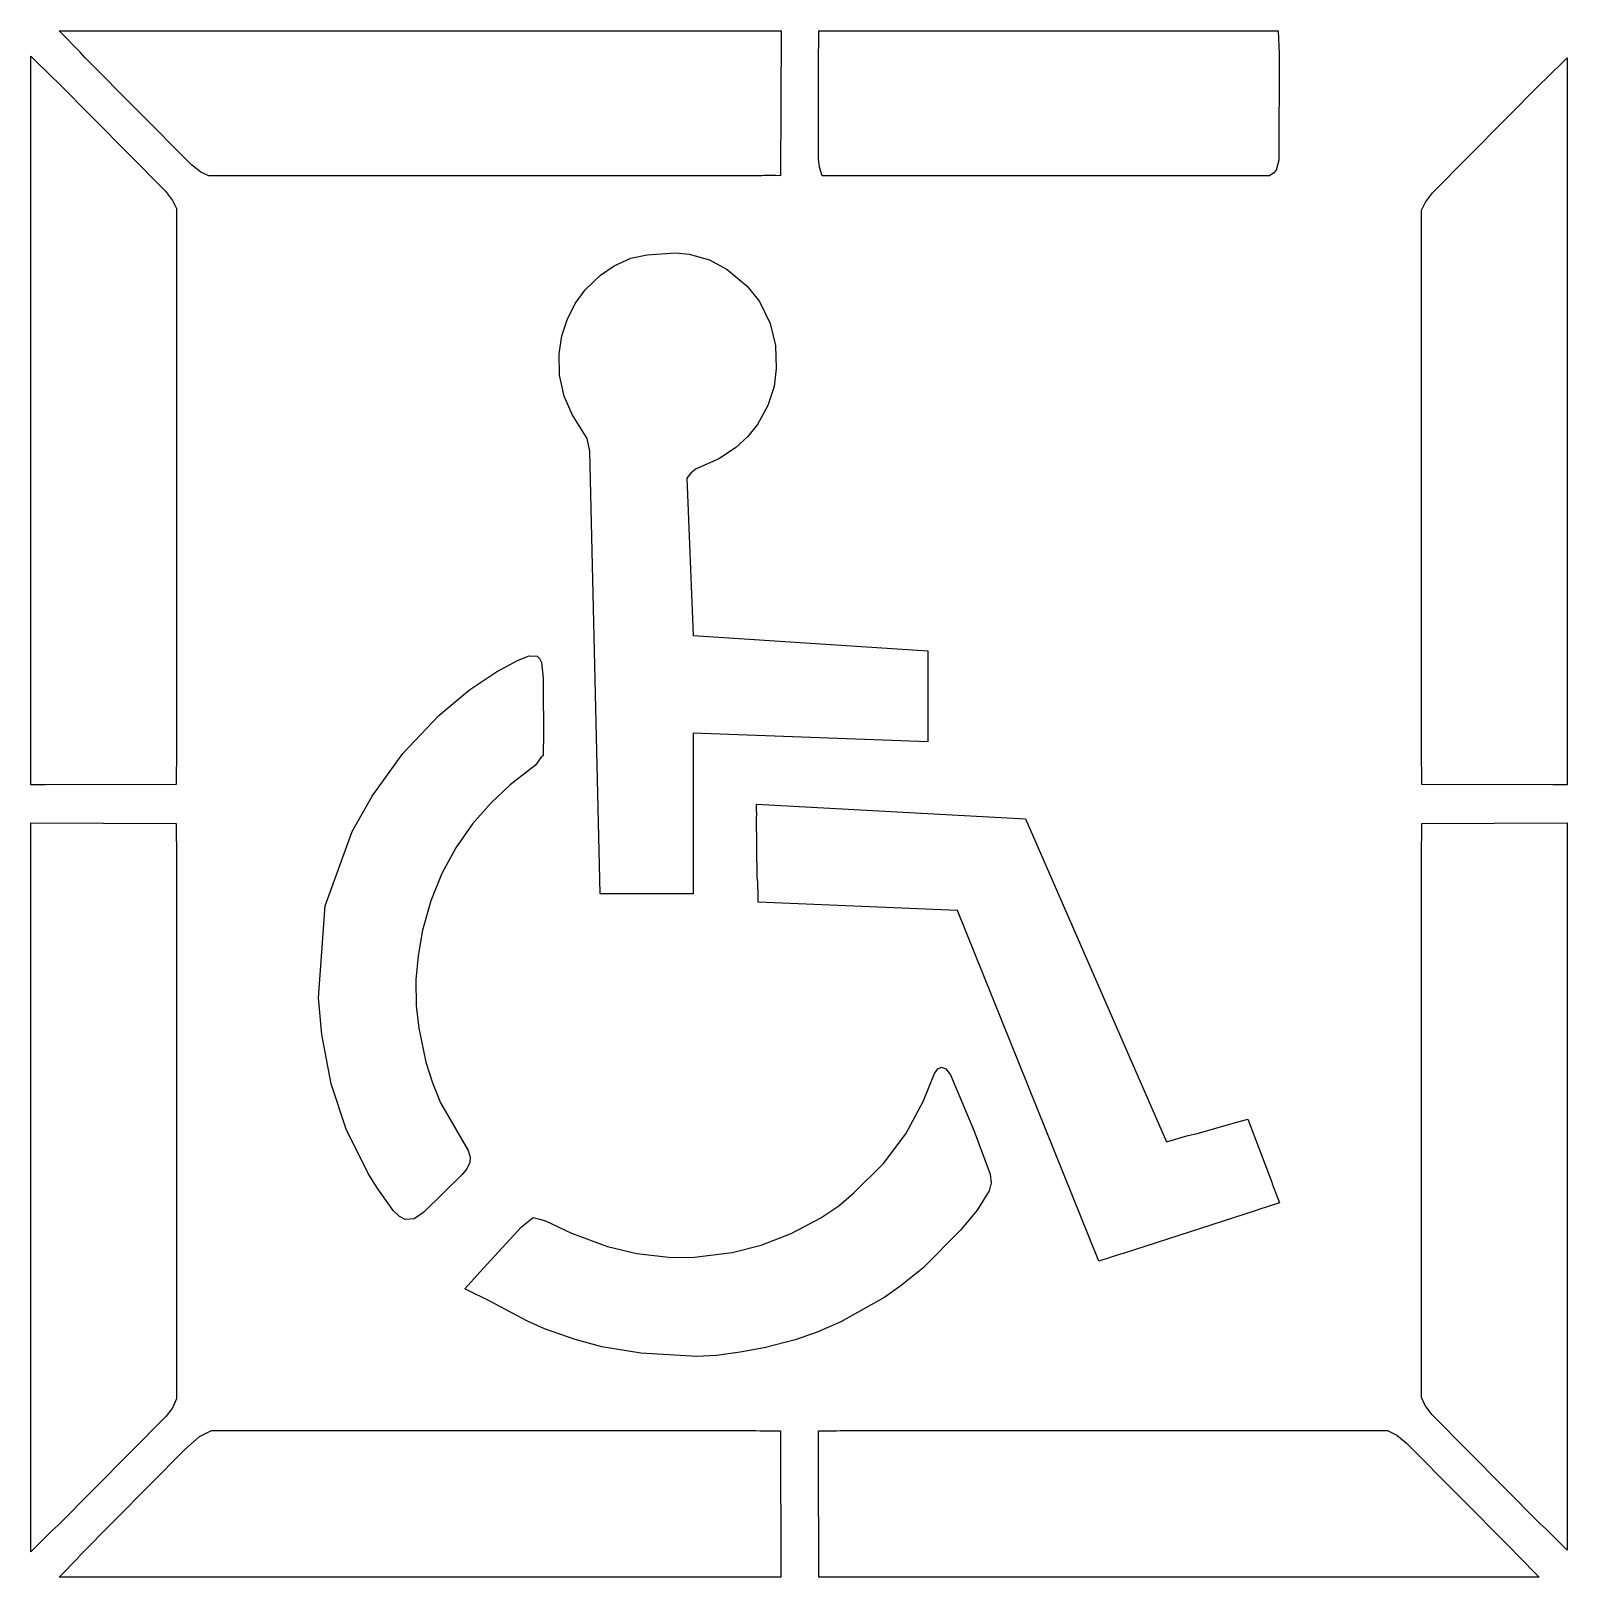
# Model space of a CAD drawing. Header units: inches. Extents: x 3 to 44.7, y 3 to 45.
import ezdxf

# ---------------------------------------------------------------- set-up
doc = ezdxf.new("R2010")
doc.units = ezdxf.units.IN
doc.header["$MEASUREMENT"] = 0
doc.layers.add('CUT', color=1, linetype='Continuous')

msp = doc.modelspace()

# ---------------------------------------------------------------- linework, layer by layer
at = {"layer": 'CUT'}
for points in [[(22.855, 41.053), (7.835, 41.053), (7.615, 41.158), (7.361, 41.355), (4.461, 44.272), (4.338, 44.41), (3.764, 44.991), (23.373, 44.991), (23.36, 41.06), (23.231, 41.061), (22.908, 41.062)], [(24.417, 41.292), (24.392, 41.519), (24.391, 44.498), (24.397, 44.535), (24.399, 44.991), (36.873, 44.991), (36.905, 44.378), (36.898, 41.483), (36.826, 41.205), (36.761, 41.137), (36.639, 41.053), (24.489, 41.053)], [(6.654, 40.641), (6.849, 40.385), (6.953, 40.165), (6.953, 25.059), (6.948, 24.972), (6.949, 24.528), (3.386, 24.514), (3.13, 24.515), (3, 24.512), (3, 43.483), (3, 44.306), (3.615, 43.695), (3.699, 43.623)], [(41.07, 40.597), (44.024, 43.579), (44.138, 43.679), (44.723, 44.264), (44.723, 24.513), (44.594, 24.516), (44.338, 24.514), (40.774, 24.528), (40.775, 24.658), (40.776, 24.97), (40.77, 25.059), (40.77, 40.122), (40.874, 40.342)], [(17.484, 35.071), (17.361, 35.641), (17.35, 36.219), (17.422, 36.706), (17.564, 37.141), (17.785, 37.59), (18.057, 37.959), (18.47, 38.359), (18.844, 38.614), (19.298, 38.818), (19.735, 38.914), (20.51, 38.961), (20.875, 38.929), (21.431, 38.774), (21.906, 38.516), (22.452, 38.062), (22.791, 37.641), (23.076, 37.042), (23.222, 36.447), (23.243, 35.825), (23.183, 35.33), (23.011, 34.816), (22.733, 34.302), (22.474, 33.975), (22.135, 33.666), (21.681, 33.37), (21.053, 33.092), (20.924, 32.976), (20.816, 32.848), (20.983, 28.57), (27.364, 28.154), (27.363, 25.681), (20.983, 25.915), (20.983, 21.56), (18.462, 21.56), (18.183, 33.575), (18.112, 33.918), (17.702, 34.575)], [(11.727, 23.253), (12.272, 24.205), (13.097, 25.369), (14.08, 26.403), (14.91, 27.094), (15.645, 27.581), (16.232, 27.905), (16.529, 28.02), (16.749, 28.006), (16.812, 27.95), (16.866, 27.835), (16.917, 27.409), (16.92, 25.647), (16.91, 25.585), (16.909, 25.305), (16.862, 25.263), (16.704, 25.05), (16.013, 24.519), (15.498, 24.025), (14.996, 23.461), (14.54, 22.807), (14.162, 22.105), (13.866, 21.37), (13.632, 20.565), (13.517, 19.872), (13.458, 19.222), (13.466, 18.515), (13.535, 17.911), (13.723, 16.981), (13.903, 16.422), (14.122, 15.877), (14.872, 14.583), (14.926, 14.402), (14.918, 14.259), (14.842, 14.09), (14.716, 13.934), (13.669, 12.909), (13.409, 12.733), (13.166, 12.71), (13.007, 12.789), (12.843, 12.957), (12.403, 13.568), (12.163, 13.962), (11.563, 15.164), (11.153, 16.398), (10.899, 17.733), (10.808, 18.727), (10.989, 21.234)], [(35.658, 15.329), (36.05, 15.434), (36.704, 13.723), (36.714, 13.677), (36.864, 13.282), (36.912, 13.162), (36.323, 12.971), (36.28, 12.953), (32.662, 11.784), (32.596, 11.771), (32.003, 11.584), (28.167, 21.103), (22.749, 21.333), (22.749, 21.462), (22.742, 21.893), (22.729, 21.99), (22.708, 23.644), (22.714, 23.687), (22.709, 23.862), (22.705, 23.991), (30.015, 23.593), (33.846, 14.824), (34.398, 14.981), (34.716, 15.054)], [(6.953, 22.944), (6.953, 7.838), (6.835, 7.582), (6.662, 7.359), (3.737, 4.407), (3.579, 4.263), (3, 3.684), (3, 23.481), (6.946, 23.466), (6.945, 23.336), (6.945, 23.002)], [(41.062, 7.402), (40.869, 7.659), (40.77, 7.88), (40.77, 22.944), (40.775, 23.019), (40.775, 23.335), (40.774, 23.465), (44.723, 23.481), (44.723, 3.73), (44.146, 4.306), (43.986, 4.451)], [(16.825, 12.717), (16.972, 12.675), (17.679, 12.339), (18.657, 11.977), (19.461, 11.787), (20.402, 11.683), (21.023, 11.688), (22.042, 11.813), (22.836, 12.016), (23.645, 12.329), (24.452, 12.756), (24.941, 13.08), (25.355, 13.434), (26.161, 14.231), (26.765, 15.034), (27.231, 15.917), (27.539, 16.673), (27.635, 16.806), (27.729, 16.85), (27.851, 16.807), (27.972, 16.641), (28.618, 15.108), (29.054, 13.941), (29.083, 13.711), (29.03, 13.487), (28.697, 12.966), (28.25, 12.418), (27.223, 11.39), (26.637, 10.915), (26.192, 10.601), (24.998, 9.935), (24.351, 9.651), (23.76, 9.442), (22.919, 9.223), (22.268, 9.107), (21.622, 9.022), (21.083, 8.992), (19.569, 9.077), (18.505, 9.254), (17.78, 9.449), (16.95, 9.745), (16.49, 9.95), (15.6, 10.423), (15.519, 10.47), (14.786, 10.831), (15.279, 11.379), (16.326, 12.508), (16.642, 12.77)], [(7.182, 6.461), (7.581, 6.815), (7.907, 6.982), (22.682, 6.982), (22.809, 6.974), (23.227, 6.973), (23.357, 6.974), (23.371, 3), (3.764, 3), (4.29, 3.536), (4.313, 3.566)], [(39.842, 6.982), (40.099, 6.852), (40.353, 6.647), (43.195, 3.787), (43.386, 3.582), (43.962, 3), (24.396, 3), (24.389, 6.28), (24.393, 6.352), (24.392, 6.976), (24.877, 6.975), (24.984, 6.982)]]:
    msp.add_lwpolyline(points, close=True, dxfattribs=at)

doc.saveas('drawing.dxf')
